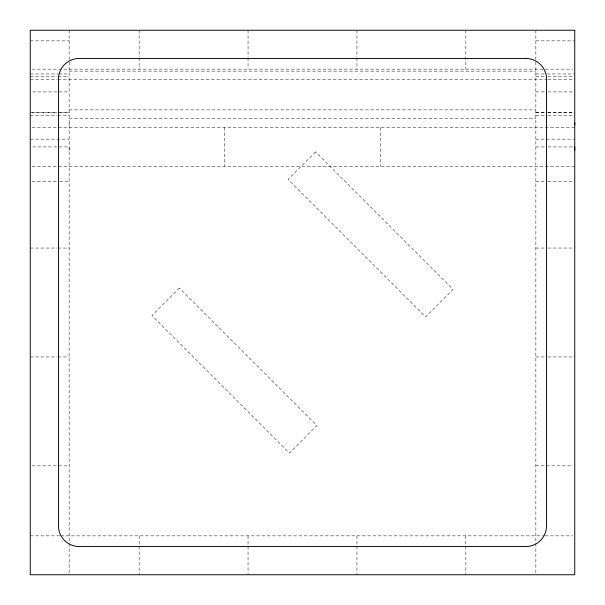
<?xml version="1.0" encoding="UTF-8"?>
<svg xmlns="http://www.w3.org/2000/svg" width="605" height="605" viewBox="0 0 605 605"><rect width="100%" height="100%" fill="white"/><g stroke="black" fill="none" stroke-linecap="round" stroke-linejoin="round"><path stroke-width="0.45" stroke-dasharray="3.02 2.27" d="M69.144 150.479L69.144 146.932L32.678 146.932M69.144 124.902L69.144 122.618M30.25 40.86L69.144 40.86M535.856 40.86L574.75 40.86M32.103 69.144L572.897 69.144M69.144 71.133L535.856 71.133M30.25 73.961L58.027 73.961M58.957 73.961L69.144 73.961M535.856 73.961L546.043 73.961M546.973 73.961L574.75 73.961M30.25 76.782L57.104 76.782M58.027 76.782L69.144 76.782M535.856 76.782L546.973 76.782M547.896 76.782L574.75 76.782M30.25 79.61L57.104 79.61M58.027 79.61L546.973 79.61M547.896 79.61L574.75 79.61M32.678 91.922L69.144 91.922M535.856 91.922L545.581 91.922M548.009 91.922L572.322 91.922M69.144 109.876L535.856 109.876M32.103 112.553L58.957 112.553M59.88 112.553L69.144 112.553M535.856 112.553L546.973 112.553M547.896 112.553L572.897 112.553M30.25 112.704L57.104 112.704M58.027 112.704L69.144 112.704M535.856 112.704L546.973 112.704M547.896 112.704L574.75 112.704M30.25 115.525L57.104 115.525M58.027 115.525L69.144 115.525M535.856 115.525L546.973 115.525M547.896 115.525L574.75 115.525M69.144 118.353L535.856 118.353M32.103 127.481L574.75 127.481M30.25 139.15L69.144 139.15M535.856 139.15L574.75 139.15M535.856 146.932L545.581 146.932M548.009 146.932L572.322 146.932M32.103 166.375L574.75 166.375M32.103 181.303L58.957 181.303M59.88 181.303L69.144 181.303M535.856 181.303L546.973 181.303M547.896 181.303L574.75 181.303M30.25 248.05L57.104 248.05M58.027 248.05L69.144 248.05M535.856 248.05L546.973 248.05M547.896 248.05L574.75 248.05M30.25 356.95L57.104 356.95M58.027 356.95L69.144 356.95M535.856 356.95L546.973 356.95M547.896 356.95L574.75 356.95M32.103 465.85L69.144 465.85M535.856 465.85L572.897 465.85M30.25 535.856L59.88 535.856M60.81 535.856L544.19 535.856M545.12 535.856L572.897 535.856M535.856 30.25L535.856 574.75M465.85 30.25L465.85 69.144M465.85 535.856L465.85 574.75M380.288 127.481L380.288 166.375M356.95 30.25L356.95 57.104M356.95 58.027L356.95 69.144M356.95 535.856L356.95 574.75M248.05 30.25L248.05 57.104M248.05 58.027L248.05 69.144M248.05 535.856L248.05 574.75M224.712 127.481L224.712 166.375M139.15 30.25L139.15 57.104M139.15 58.027L139.15 69.144M139.15 535.856L139.15 574.75M69.144 30.25L69.144 574.75M179.435 288.056L151.931 315.56L289.44 453.069L316.944 425.565L179.435 288.056M315.56 151.931L288.056 179.435L425.565 316.944L453.069 289.44L315.56 151.931"/><path stroke-width="0.91" d="M574.75 150.479L574.75 146.932M574.75 124.902L574.75 122.618M574.75 30.25L30.25 30.25L30.25 574.75L574.75 574.75L574.75 30.25M525.813 58.451L79.187 58.451A20.744 20.744 0 0 0 58.451 79.187L58.451 525.813A20.744 20.744 0 0 0 79.187 546.549L525.813 546.549A20.744 20.744 0 0 0 546.549 525.813L546.549 79.187A20.744 20.744 0 0 0 525.813 58.451"/></g></svg>
